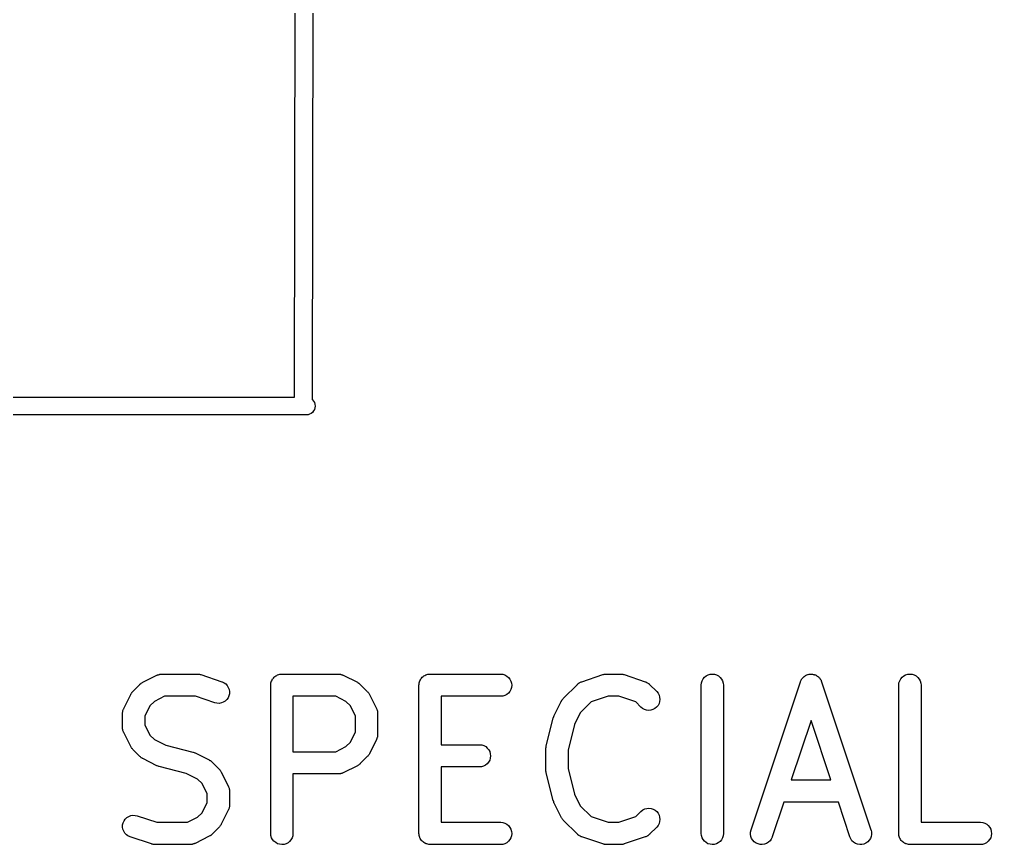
# Model space of a CAD drawing. Extents: x 107.7 to 189.7, y -115.4 to -83.3.
# Drawn here: x 149.11 to 155.67, y -95.94 to -90.37 of the extents above; entities that cross this region are included whole.
import ezdxf

# ---------------------------------------------------------------- set-up
doc = ezdxf.new("R2010")
doc.units = 0
doc.layers.add('BLACK', color=7, linetype='CONTINUOUS')

msp = doc.modelspace()

# ---------------------------------------------------------------- linework, layer by layer
at = {"layer": 'BLACK', "linetype": 'CONTINUOUS'}
for p, q in [((151.095, -85.3608), (151.081, -92.9331)), ((150.961, -92.9178), (150.975, -85.4178)), ((142.711, -92.9178), (150.961, -92.9178)), ((151.081, -92.9331), (151.084, -92.9352)), ((151.084, -92.9352), (151.091, -92.9443)), ((151.091, -92.9443), (151.097, -92.9547)), ((151.097, -92.9547), (151.1, -92.966)), ((151.084, -93.0204), (151.074, -93.0279)), ((151.091, -93.0113), (151.084, -93.0204)), ((151.097, -93.0009), (151.091, -93.0113)), ((151.1, -92.9896), (151.097, -93.0009)), ((151.1, -92.966), (151.101, -92.9778)), ((151.101, -92.9778), (151.1, -92.9896)), ((151.018, -93.0378), (142.656, -93.0378)), ((151.021, -93.0381), (151.018, -93.0378)), ((151.024, -93.0378), (151.021, -93.0381)), ((151.044, -93.0378), (151.024, -93.0378)), ((151.053, -93.0369), (151.044, -93.0378)), ((151.064, -93.0335), (151.053, -93.0369)), ((151.074, -93.0279), (151.064, -93.0335)), ((149.938, -94.8417), (150.033, -94.7941)), ((150.033, -94.7941), (150.034, -94.7936)), ((150.034, -94.7936), (150.036, -94.7929)), ((150.036, -94.7929), (150.038, -94.7918)), ((150.038, -94.7918), (150.043, -94.7904)), ((150.043, -94.7904), (150.048, -94.7886)), ((150.048, -94.7886), (150.05, -94.7882)), ((150.05, -94.7882), (150.052, -94.7876)), ((150.052, -94.7876), (150.057, -94.7871)), ((150.057, -94.7871), (150.063, -94.7863)), ((150.063, -94.7863), (150.065, -94.7864)), ((150.065, -94.7864), (150.067, -94.7862)), ((150.067, -94.7862), (150.305, -94.7862)), ((150.305, -94.7862), (150.306, -94.7862)), ((150.306, -94.7862), (150.31, -94.7867)), ((150.31, -94.7867), (150.314, -94.7868)), ((150.314, -94.7868), (150.318, -94.7875)), ((150.318, -94.7875), (150.321, -94.7878)), ((150.321, -94.7878), (150.325, -94.7891)), ((150.325, -94.7891), (150.329, -94.79)), ((150.329, -94.79), (150.472, -94.8376)), ((150.829, -94.8032), (150.835, -94.7987)), ((150.835, -94.7984), (150.842, -94.7952)), ((150.835, -94.7986), (150.835, -94.7984)), ((150.835, -94.7987), (150.835, -94.7986)), ((150.842, -94.7952), (150.848, -94.7918)), ((150.848, -94.7916), (150.855, -94.7896)), ((150.848, -94.7918), (150.848, -94.7916)), ((150.848, -94.7918), (150.848, -94.7918)), ((150.855, -94.7896), (150.862, -94.7876)), ((150.862, -94.7875), (150.869, -94.7869)), ((150.862, -94.7876), (150.862, -94.7875)), ((150.862, -94.7876), (150.862, -94.7876)), ((150.869, -94.7869), (150.876, -94.7862)), ((150.876, -94.7862), (151.257, -94.7862)), ((151.257, -94.7862), (151.258, -94.7862)), ((151.258, -94.7862), (151.261, -94.7864)), ((151.261, -94.7864), (151.263, -94.7864)), ((151.263, -94.7864), (151.268, -94.7872)), ((151.268, -94.7872), (151.273, -94.7878)), ((151.273, -94.7878), (151.275, -94.7885)), ((151.275, -94.7885), (151.277, -94.7889)), ((151.277, -94.7889), (151.282, -94.7907)), ((151.282, -94.7907), (151.287, -94.7922)), ((151.287, -94.7922), (151.289, -94.7933)), ((151.289, -94.7933), (151.291, -94.7941)), ((151.291, -94.7941), (151.386, -94.8417)), ((151.829, -94.8032), (151.835, -94.7987)), ((151.835, -94.7984), (151.842, -94.7952)), ((151.835, -94.7986), (151.835, -94.7984)), ((151.835, -94.7987), (151.835, -94.7986)), ((151.842, -94.7952), (151.848, -94.7918)), ((151.848, -94.7916), (151.855, -94.7896)), ((151.848, -94.7918), (151.848, -94.7916)), ((151.848, -94.7918), (151.848, -94.7918)), ((151.855, -94.7896), (151.862, -94.7876)), ((151.862, -94.7875), (151.869, -94.7869)), ((151.862, -94.7876), (151.862, -94.7875)), ((151.862, -94.7876), (151.862, -94.7876)), ((151.869, -94.7869), (151.876, -94.7862)), ((151.876, -94.7862), (152.353, -94.7862)), ((152.353, -94.7862), (152.354, -94.7862)), ((152.354, -94.7862), (152.368, -94.7878)), ((152.368, -94.7878), (152.382, -94.7922)), ((152.382, -94.7922), (152.395, -94.7993)), ((152.9, -94.8376), (153.043, -94.79)), ((153.043, -94.79), (153.044, -94.7897)), ((153.044, -94.7897), (153.048, -94.7888)), ((153.048, -94.7888), (153.052, -94.7876)), ((153.052, -94.7876), (153.055, -94.7873)), ((153.055, -94.7873), (153.059, -94.7867)), ((153.059, -94.7867), (153.063, -94.7866)), ((153.063, -94.7866), (153.067, -94.7862)), ((153.067, -94.7862), (153.162, -94.7862)), ((153.162, -94.7862), (153.163, -94.7862)), ((153.163, -94.7862), (153.167, -94.7867)), ((153.167, -94.7867), (153.172, -94.7868)), ((153.172, -94.7868), (153.175, -94.7875)), ((153.175, -94.7875), (153.178, -94.7878)), ((153.178, -94.7878), (153.182, -94.7891)), ((153.182, -94.7891), (153.186, -94.79)), ((153.186, -94.79), (153.329, -94.8376)), ((153.729, -94.8076), (153.74, -94.7984)), ((153.74, -94.7984), (153.753, -94.7916)), ((153.753, -94.7916), (153.767, -94.7875)), ((153.767, -94.7875), (153.782, -94.7862)), ((153.782, -94.7862), (153.796, -94.7877)), ((153.796, -94.7877), (153.81, -94.792)), ((153.81, -94.792), (153.823, -94.799)), ((153.823, -94.799), (153.834, -94.8083)), ((154.403, -94.8014), (154.407, -94.7987)), ((154.407, -94.7987), (154.411, -94.7957)), ((154.411, -94.7957), (154.413, -94.7949)), ((154.413, -94.7949), (154.415, -94.7938)), ((154.415, -94.7938), (154.42, -94.7919)), ((154.42, -94.7919), (154.425, -94.7899)), ((154.425, -94.7899), (154.427, -94.7894)), ((154.427, -94.7894), (154.429, -94.7887)), ((154.429, -94.7887), (154.434, -94.7878)), ((154.434, -94.7878), (154.439, -94.7867)), ((154.439, -94.7867), (154.441, -94.7867)), ((154.441, -94.7867), (154.443, -94.7863)), ((154.443, -94.7863), (154.448, -94.7865)), ((154.448, -94.7865), (154.454, -94.7864)), ((154.454, -94.7864), (154.456, -94.7868)), ((154.456, -94.7868), (154.458, -94.7868)), ((154.458, -94.7868), (154.463, -94.788)), ((154.463, -94.788), (154.468, -94.7889)), ((154.468, -94.7889), (154.47, -94.7897)), ((154.47, -94.7897), (154.472, -94.7902)), ((154.472, -94.7902), (154.477, -94.7923)), ((154.477, -94.7923), (154.482, -94.7942)), ((154.482, -94.7942), (154.483, -94.7954)), ((154.483, -94.7954), (154.485, -94.7963)), ((154.485, -94.7963), (154.49, -94.7993)), ((155.062, -94.8076), (155.074, -94.7984)), ((155.074, -94.7984), (155.086, -94.7916)), ((155.086, -94.7916), (155.101, -94.7875)), ((155.101, -94.7875), (155.115, -94.7862)), ((155.115, -94.7862), (155.13, -94.7877)), ((155.13, -94.7877), (155.144, -94.792)), ((155.144, -94.792), (155.157, -94.799)), ((155.157, -94.799), (155.168, -94.8083)), ((149.871, -94.9034), (149.919, -94.8558)), ((149.919, -94.855), (149.923, -94.8524)), ((149.919, -94.8558), (149.919, -94.855)), ((149.923, -94.8524), (149.926, -94.8495)), ((149.926, -94.8495), (149.928, -94.8478)), ((149.928, -94.8478), (149.931, -94.8459)), ((149.931, -94.8459), (149.935, -94.844)), ((149.935, -94.844), (149.938, -94.8417)), ((150.472, -94.8376), (150.473, -94.838)), ((150.473, -94.838), (150.486, -94.8441)), ((150.486, -94.8441), (150.498, -94.8527)), ((150.498, -94.8527), (150.508, -94.8635)), ((150.508, -94.8635), (150.515, -94.876)), ((150.801, -94.8601), (150.802, -94.8531)), ((150.801, -94.8606), (150.801, -94.8601)), ((150.801, -94.8607), (150.801, -94.8606)), ((150.801, -94.8612), (150.801, -94.8607)), ((150.801, -94.8607), (150.801, -94.8607)), ((150.801, -95.8612), (150.801, -94.8612)), ((150.802, -94.8531), (150.803, -94.8461)), ((150.803, -94.8456), (150.805, -94.8389)), ((150.803, -94.8458), (150.803, -94.8456)), ((150.803, -94.8461), (150.803, -94.8458)), ((150.805, -94.8389), (150.807, -94.8321)), ((150.807, -94.8319), (150.808, -94.8316)), ((150.807, -94.8321), (150.807, -94.8319)), ((150.808, -94.8316), (150.811, -94.8254)), ((150.811, -94.8254), (150.814, -94.8192)), ((150.814, -94.819), (150.815, -94.8188)), ((150.814, -94.8192), (150.814, -94.819)), ((150.815, -94.8188), (150.819, -94.8134)), ((150.819, -94.8134), (150.824, -94.808)), ((150.824, -94.8076), (150.829, -94.8032)), ((150.824, -94.8078), (150.824, -94.8076)), ((150.824, -94.808), (150.824, -94.8078)), ((151.386, -94.8417), (151.387, -94.8422)), ((151.387, -94.8422), (151.391, -94.8445)), ((151.391, -94.8445), (151.394, -94.8465)), ((151.394, -94.8465), (151.397, -94.8485)), ((151.397, -94.8485), (151.399, -94.8502)), ((151.399, -94.8502), (151.402, -94.8531)), ((151.402, -94.8531), (151.406, -94.8558)), ((151.406, -94.8558), (151.453, -94.9034)), ((151.801, -94.8601), (151.802, -94.8531)), ((151.801, -94.8606), (151.801, -94.8601)), ((151.801, -94.8607), (151.801, -94.8606)), ((151.801, -94.8612), (151.801, -94.8607)), ((151.801, -94.8607), (151.801, -94.8607)), ((151.801, -95.8612), (151.801, -94.8612)), ((151.802, -94.8531), (151.803, -94.8461)), ((151.803, -94.8456), (151.805, -94.8389)), ((151.803, -94.8458), (151.803, -94.8456)), ((151.803, -94.8461), (151.803, -94.8458)), ((151.805, -94.8389), (151.807, -94.8321)), ((151.807, -94.8319), (151.808, -94.8316)), ((151.807, -94.8321), (151.807, -94.8319)), ((151.808, -94.8316), (151.811, -94.8254)), ((151.811, -94.8254), (151.814, -94.8192)), ((151.814, -94.819), (151.815, -94.8188)), ((151.814, -94.8192), (151.814, -94.819)), ((151.815, -94.8188), (151.819, -94.8134)), ((151.819, -94.8134), (151.824, -94.808)), ((151.824, -94.8076), (151.829, -94.8032)), ((151.824, -94.8078), (151.824, -94.8076)), ((151.824, -94.808), (151.824, -94.8078)), ((152.395, -94.7993), (152.406, -94.8087)), ((152.406, -94.8087), (152.415, -94.8201)), ((152.415, -94.8201), (152.422, -94.8331)), ((152.422, -94.8331), (152.426, -94.8471)), ((152.426, -94.8471), (152.428, -94.8617)), ((152.428, -94.8617), (152.426, -94.8763)), ((152.776, -94.951), (152.871, -94.8558)), ((152.871, -94.8558), (152.872, -94.855)), ((152.872, -94.855), (152.874, -94.8537)), ((152.874, -94.8537), (152.875, -94.8521)), ((152.875, -94.8521), (152.879, -94.8491)), ((152.879, -94.8491), (152.883, -94.8459)), ((152.883, -94.8459), (152.885, -94.8449)), ((152.885, -94.8449), (152.887, -94.8436)), ((152.887, -94.8436), (152.892, -94.8415)), ((152.892, -94.8415), (152.896, -94.8392)), ((152.896, -94.8392), (152.898, -94.8385)), ((152.898, -94.8385), (152.9, -94.8376)), ((153.329, -94.8376), (153.33, -94.838)), ((153.33, -94.838), (153.332, -94.8389)), ((153.332, -94.8389), (153.334, -94.8396)), ((153.334, -94.8396), (153.338, -94.842)), ((153.338, -94.842), (153.343, -94.8441)), ((153.343, -94.8441), (153.345, -94.8454)), ((153.345, -94.8454), (153.347, -94.8465)), ((153.347, -94.8465), (153.351, -94.8497)), ((153.351, -94.8497), (153.355, -94.8527)), ((153.355, -94.8527), (153.356, -94.8544)), ((153.356, -94.8544), (153.358, -94.8558)), ((153.358, -94.8558), (153.406, -94.9034)), ((153.706, -94.8601), (153.708, -94.8456)), ((153.706, -94.8612), (153.706, -94.8601)), ((153.706, -95.8612), (153.706, -94.8612)), ((153.708, -94.8456), (153.712, -94.8316)), ((153.712, -94.8316), (153.719, -94.8188)), ((153.719, -94.8188), (153.729, -94.8076)), ((153.834, -94.8083), (153.844, -94.8197)), ((153.844, -94.8197), (153.851, -94.8326)), ((153.851, -94.8326), (153.855, -94.8466)), ((153.855, -94.8466), (153.856, -94.8612)), ((153.856, -94.8612), (153.856, -95.8612)), ((154.043, -95.8375), (154.377, -94.8375)), ((154.377, -94.8365), (154.379, -94.8318)), ((154.377, -94.8375), (154.377, -94.8365)), ((154.379, -94.8318), (154.381, -94.8269)), ((154.381, -94.8269), (154.382, -94.8251)), ((154.382, -94.8251), (154.383, -94.8232)), ((154.383, -94.8232), (154.386, -94.819)), ((154.386, -94.819), (154.389, -94.8146)), ((154.389, -94.8146), (154.391, -94.8131)), ((154.391, -94.8131), (154.392, -94.8114)), ((154.392, -94.8114), (154.396, -94.8078)), ((154.396, -94.8078), (154.399, -94.8041)), ((154.399, -94.8041), (154.401, -94.8029)), ((154.401, -94.8029), (154.403, -94.8014)), ((154.49, -94.7993), (154.494, -94.8021)), ((154.494, -94.8021), (154.496, -94.8035)), ((154.496, -94.8035), (154.497, -94.8048)), ((154.497, -94.8048), (154.501, -94.8086)), ((154.501, -94.8086), (154.505, -94.8121)), ((154.505, -94.8121), (154.506, -94.8139)), ((154.506, -94.8139), (154.507, -94.8155)), ((154.507, -94.8155), (154.51, -94.8198)), ((154.51, -94.8198), (154.513, -94.8241)), ((154.513, -94.8241), (154.514, -94.8261)), ((154.514, -94.8261), (154.515, -94.8279)), ((154.515, -94.8279), (154.517, -94.8327)), ((154.517, -94.8327), (154.519, -94.8375)), ((154.519, -94.8375), (154.852, -95.8375)), ((155.04, -94.8601), (155.041, -94.8456)), ((155.04, -94.8612), (155.04, -94.8601)), ((155.04, -95.8612), (155.04, -94.8612)), ((155.041, -94.8456), (155.046, -94.8316)), ((155.046, -94.8316), (155.053, -94.8188)), ((155.053, -94.8188), (155.062, -94.8076)), ((155.168, -94.8083), (155.177, -94.8197)), ((155.177, -94.8197), (155.184, -94.8326)), ((155.184, -94.8326), (155.188, -94.8466)), ((155.188, -94.8466), (155.19, -94.8612)), ((155.19, -94.8612), (155.19, -95.7862)), ((149.809, -95.0181), (149.857, -94.9229)), ((149.857, -94.9219), (149.86, -94.9184)), ((149.857, -94.9229), (149.857, -94.9219)), ((149.86, -94.9184), (149.862, -94.9147)), ((149.862, -94.9147), (149.864, -94.9123)), ((149.864, -94.9123), (149.865, -94.9097)), ((149.865, -94.9097), (149.868, -94.9066)), ((149.868, -94.9066), (149.871, -94.9034)), ((150.515, -94.876), (150.52, -94.8897)), ((150.522, -94.9188), (150.519, -94.933)), ((150.52, -94.8897), (150.523, -94.9041)), ((150.523, -94.9041), (150.522, -94.9188)), ((151.453, -94.9034), (151.454, -94.9041)), ((151.454, -94.9041), (151.457, -94.9074)), ((151.457, -94.9074), (151.46, -94.9105)), ((151.46, -94.9105), (151.461, -94.9131)), ((151.461, -94.9131), (151.463, -94.9156)), ((151.463, -94.9156), (151.465, -94.9193)), ((151.465, -94.9193), (151.467, -94.9229)), ((151.467, -94.9229), (151.515, -95.0181)), ((152.394, -94.9236), (152.381, -94.9305)), ((152.406, -94.9144), (152.394, -94.9236)), ((152.415, -94.9031), (152.406, -94.9144)), ((152.422, -94.8902), (152.415, -94.9031)), ((152.426, -94.8763), (152.422, -94.8902)), ((153.406, -94.9034), (153.406, -94.9041)), ((153.406, -94.9041), (153.416, -94.9156)), ((153.416, -94.9156), (153.422, -94.9286)), ((153.422, -94.9286), (153.426, -94.9426)), ((150.016, -94.9704), (149.986, -95.0008)), ((150.085, -94.9362), (150.016, -94.9704)), ((150.293, -94.9362), (150.085, -94.9362)), ((150.424, -94.98), (150.293, -94.9362)), ((150.438, -94.9832), (150.424, -94.98)), ((150.453, -94.9836), (150.438, -94.9832)), ((150.468, -94.9812), (150.453, -94.9836)), ((150.481, -94.976), (150.468, -94.9812)), ((150.494, -94.9682), (150.481, -94.976)), ((150.504, -94.9582), (150.494, -94.9682)), ((150.513, -94.9463), (150.504, -94.9582)), ((150.519, -94.933), (150.513, -94.9463)), ((150.951, -94.9362), (150.951, -95.31)), ((151.24, -94.9362), (150.951, -94.9362)), ((151.308, -94.9704), (151.24, -94.9362)), ((151.339, -95.0008), (151.308, -94.9704)), ((152.353, -94.9362), (151.951, -94.9362)), ((151.951, -94.9362), (151.951, -95.2624)), ((152.367, -94.9348), (152.353, -94.9362)), ((152.381, -94.9305), (152.367, -94.9348)), ((152.714, -95.0657), (152.762, -94.9705)), ((152.762, -94.9696), (152.765, -94.966)), ((152.762, -94.9705), (152.762, -94.9696)), ((152.765, -94.966), (152.767, -94.9623)), ((152.767, -94.9623), (152.769, -94.9599)), ((152.769, -94.9599), (152.77, -94.9573)), ((152.77, -94.9573), (152.773, -94.9543)), ((152.773, -94.9543), (152.776, -94.951)), ((152.965, -94.9744), (152.89, -95.0485)), ((153.079, -94.9362), (152.965, -94.9744)), ((153.15, -94.9362), (153.079, -94.9362)), ((153.265, -94.9744), (153.15, -94.9362)), ((153.3, -95.0095), (153.265, -94.9744)), ((153.422, -94.9857), (153.415, -94.9986)), ((153.426, -94.9718), (153.422, -94.9857)), ((153.426, -94.9426), (153.428, -94.9572)), ((153.428, -94.9572), (153.426, -94.9718)), ((149.801, -95.0506), (149.802, -95.0484)), ((149.801, -95.0517), (149.801, -95.0506)), ((149.801, -95.1469), (149.801, -95.0517)), ((149.802, -95.0462), (149.803, -95.0412)), ((149.802, -95.0484), (149.802, -95.0462)), ((149.803, -95.0361), (149.804, -95.034)), ((149.803, -95.0412), (149.803, -95.0361)), ((149.804, -95.0318), (149.806, -95.027)), ((149.804, -95.034), (149.804, -95.0318)), ((149.806, -95.027), (149.808, -95.0221)), ((149.808, -95.0221), (149.809, -95.0202)), ((149.809, -95.0202), (149.809, -95.0181)), ((149.986, -95.0008), (149.951, -95.0694)), ((151.373, -95.0694), (151.339, -95.0008)), ((151.515, -95.0181), (151.515, -95.0191)), ((151.515, -95.0191), (151.516, -95.0211)), ((151.516, -95.0211), (151.517, -95.0231)), ((151.517, -95.0231), (151.519, -95.028)), ((151.519, -95.028), (151.52, -95.0328)), ((151.52, -95.0328), (151.521, -95.035)), ((151.521, -95.035), (151.521, -95.0371)), ((151.521, -95.0371), (151.522, -95.0422)), ((151.522, -95.0422), (151.523, -95.0473)), ((151.523, -95.0473), (151.523, -95.0495)), ((151.523, -95.0495), (151.523, -95.0517)), ((151.523, -95.0517), (151.523, -95.1945)), ((152.89, -95.0485), (152.852, -95.1255)), ((153.311, -95.0187), (153.3, -95.0095)), ((153.324, -95.0257), (153.311, -95.0187)), ((153.338, -95.0299), (153.324, -95.0257)), ((153.352, -95.0314), (153.338, -95.0299)), ((153.367, -95.03), (153.352, -95.0314)), ((153.381, -95.0259), (153.367, -95.03)), ((153.394, -95.019), (153.381, -95.0259)), ((153.405, -95.0098), (153.394, -95.019)), ((153.415, -94.9986), (153.405, -95.0098)), ((149.951, -95.0694), (149.951, -95.1292)), ((151.373, -95.1768), (151.373, -95.0694)), ((152.661, -95.2716), (152.708, -95.0811)), ((152.708, -95.0811), (152.709, -95.0801)), ((152.709, -95.0794), (152.711, -95.0729)), ((152.709, -95.0797), (152.709, -95.0794)), ((152.709, -95.0801), (152.709, -95.0797)), ((152.711, -95.0729), (152.714, -95.0664)), ((152.714, -95.0661), (152.714, -95.0657)), ((152.714, -95.0664), (152.714, -95.0661)), ((152.852, -95.1255), (152.809, -95.299)), ((154.448, -95.0983), (154.314, -95.5005)), ((154.582, -95.5005), (154.448, -95.0983)), ((149.802, -95.1491), (149.801, -95.1469)), ((149.802, -95.1513), (149.802, -95.1491)), ((149.802, -95.1564), (149.802, -95.1513)), ((149.803, -95.1615), (149.802, -95.1564)), ((149.804, -95.1636), (149.803, -95.1615)), ((149.804, -95.1658), (149.804, -95.1636)), ((149.806, -95.1706), (149.804, -95.1658)), ((149.807, -95.1755), (149.806, -95.1706)), ((149.808, -95.1774), (149.807, -95.1755)), ((149.809, -95.1795), (149.808, -95.1774)), ((149.809, -95.1804), (149.809, -95.1795)), ((149.857, -95.2757), (149.809, -95.1804)), ((149.951, -95.1292), (149.986, -95.1977)), ((151.339, -95.2453), (151.373, -95.1768)), ((149.986, -95.1977), (150.016, -95.2281)), ((150.016, -95.2281), (150.093, -95.2666)), ((151.308, -95.2757), (151.339, -95.2453)), ((151.515, -95.2281), (151.467, -95.3233)), ((151.516, -95.226), (151.515, -95.2281)), ((151.517, -95.2241), (151.516, -95.226)), ((151.518, -95.2192), (151.517, -95.2241)), ((151.52, -95.2144), (151.518, -95.2192)), ((151.521, -95.2122), (151.52, -95.2144)), ((151.522, -95.205), (151.521, -95.2101)), ((151.521, -95.2101), (151.521, -95.2122)), ((151.523, -95.2), (151.522, -95.205)), ((151.523, -95.1945), (151.523, -95.1956)), ((151.523, -95.1956), (151.523, -95.1978)), ((151.523, -95.1978), (151.523, -95.2)), ((149.859, -95.2792), (149.857, -95.2757)), ((149.861, -95.283), (149.859, -95.2792)), ((149.863, -95.2854), (149.861, -95.283)), ((149.865, -95.2881), (149.863, -95.2854)), ((149.868, -95.2911), (149.865, -95.2881)), ((149.87, -95.2944), (149.868, -95.2911)), ((149.871, -95.2952), (149.87, -95.2944)), ((149.919, -95.3428), (149.871, -95.2952)), ((150.093, -95.2666), (150.276, -95.3122)), ((150.276, -95.3122), (150.277, -95.3125)), ((150.277, -95.3125), (150.277, -95.3126)), ((150.277, -95.3126), (150.277, -95.3127)), ((150.277, -95.3127), (150.284, -95.3152)), ((150.284, -95.3152), (150.29, -95.3176)), ((150.29, -95.3176), (150.291, -95.3178)), ((150.291, -95.3178), (150.291, -95.3179)), ((150.291, -95.3179), (150.386, -95.3655)), ((150.951, -95.31), (151.24, -95.31)), ((151.24, -95.31), (151.308, -95.2757)), ((151.467, -95.3233), (151.467, -95.3242)), ((151.951, -95.2624), (152.21, -95.2624)), ((152.21, -95.2624), (152.211, -95.2624)), ((152.211, -95.2624), (152.225, -95.264)), ((152.225, -95.264), (152.239, -95.2684)), ((152.239, -95.2684), (152.252, -95.2755)), ((152.252, -95.2755), (152.263, -95.2849)), ((152.263, -95.2849), (152.273, -95.2963)), ((152.273, -95.2963), (152.279, -95.3093)), ((152.279, -95.3093), (152.283, -95.3233)), ((152.283, -95.3233), (152.285, -95.3379)), ((152.659, -95.286), (152.66, -95.2801)), ((152.659, -95.2874), (152.659, -95.286)), ((152.659, -95.2887), (152.659, -95.2874)), ((152.659, -95.2898), (152.659, -95.2887)), ((152.659, -95.4326), (152.659, -95.2898)), ((152.66, -95.2742), (152.661, -95.2729)), ((152.66, -95.2801), (152.66, -95.2742)), ((152.661, -95.2729), (152.661, -95.2716)), ((152.809, -95.299), (152.809, -95.4234)), ((149.922, -95.3455), (149.919, -95.3428)), ((149.925, -95.3484), (149.922, -95.3455)), ((149.928, -95.3501), (149.925, -95.3484)), ((149.93, -95.3521), (149.928, -95.3501)), ((149.934, -95.3541), (149.93, -95.3521)), ((149.937, -95.3564), (149.934, -95.3541)), ((149.938, -95.3568), (149.937, -95.3564)), ((150.033, -95.4045), (149.938, -95.3568)), ((150.386, -95.3655), (150.387, -95.366)), ((150.387, -95.366), (150.391, -95.3683)), ((150.391, -95.3683), (150.394, -95.3703)), ((150.394, -95.3703), (150.397, -95.3723)), ((150.397, -95.3723), (150.399, -95.374)), ((150.399, -95.374), (150.402, -95.3769)), ((150.402, -95.3769), (150.406, -95.3796)), ((150.406, -95.3796), (150.453, -95.4272)), ((151.453, -95.3428), (151.406, -95.3904)), ((151.456, -95.3395), (151.453, -95.3428)), ((151.459, -95.3365), (151.456, -95.3395)), ((151.461, -95.3339), (151.459, -95.3365)), ((151.463, -95.3315), (151.461, -95.3339)), ((151.465, -95.3278), (151.463, -95.3315)), ((151.467, -95.3242), (151.465, -95.3278)), ((152.272, -95.3793), (152.263, -95.3906)), ((152.279, -95.3664), (152.272, -95.3793)), ((152.283, -95.3525), (152.279, -95.3664)), ((152.285, -95.3379), (152.283, -95.3525)), ((150.034, -95.4046), (150.033, -95.4045)), ((150.034, -95.4048), (150.034, -95.4046)), ((150.041, -95.4072), (150.034, -95.4048)), ((150.047, -95.4097), (150.041, -95.4072)), ((150.047, -95.4098), (150.047, -95.4097)), ((150.048, -95.4099), (150.047, -95.4098)), ((150.049, -95.4101), (150.048, -95.4099)), ((150.231, -95.4558), (150.049, -95.4101)), ((150.453, -95.4272), (150.454, -95.4279)), ((150.454, -95.4279), (150.457, -95.4312)), ((150.457, -95.4312), (150.46, -95.4343)), ((150.46, -95.4343), (150.461, -95.4369)), ((150.461, -95.4369), (150.463, -95.4394)), ((150.463, -95.4394), (150.465, -95.4431)), ((150.465, -95.4431), (150.467, -95.4467)), ((150.467, -95.4467), (150.515, -95.5419)), ((151.286, -95.4543), (151.281, -95.4558)), ((151.288, -95.4533), (151.286, -95.4543)), ((151.29, -95.4525), (151.288, -95.4533)), ((151.291, -95.4521), (151.29, -95.4525)), ((151.386, -95.4045), (151.291, -95.4521)), ((151.39, -95.4022), (151.386, -95.4045)), ((151.394, -95.4003), (151.39, -95.4022)), ((151.396, -95.3983), (151.394, -95.4003)), ((151.399, -95.3967), (151.396, -95.3983)), ((151.402, -95.3938), (151.399, -95.3967)), ((151.405, -95.3911), (151.402, -95.3938)), ((151.406, -95.3904), (151.405, -95.3911)), ((152.21, -95.4124), (151.951, -95.4124)), ((151.951, -95.4124), (151.951, -95.7862)), ((152.224, -95.4109), (152.21, -95.4124)), ((152.238, -95.4067), (152.224, -95.4109)), ((152.251, -95.3998), (152.238, -95.4067)), ((152.263, -95.3906), (152.251, -95.3998)), ((152.659, -95.4339), (152.659, -95.4326)), ((152.659, -95.4353), (152.659, -95.4339)), ((152.659, -95.4412), (152.659, -95.4353)), ((152.66, -95.4472), (152.659, -95.4412)), ((152.66, -95.4485), (152.66, -95.4472)), ((152.661, -95.4498), (152.66, -95.4485)), ((152.661, -95.4508), (152.661, -95.4498)), ((152.708, -95.6413), (152.661, -95.4508)), ((152.809, -95.4234), (152.852, -95.5969)), ((150.308, -95.4942), (150.231, -95.4558)), ((150.339, -95.5247), (150.308, -95.4942)), ((151.257, -95.46), (150.951, -95.46)), ((150.951, -95.46), (150.951, -95.8612)), ((151.26, -95.4598), (151.257, -95.46)), ((151.262, -95.4599), (151.26, -95.4598)), ((151.267, -95.4591), (151.262, -95.4599)), ((151.272, -95.4586), (151.267, -95.4591)), ((151.274, -95.4579), (151.272, -95.4586)), ((151.276, -95.4576), (151.274, -95.4579)), ((151.281, -95.4558), (151.276, -95.4576)), ((154.314, -95.5005), (154.582, -95.5005)), ((150.373, -95.5932), (150.339, -95.5247)), ((150.515, -95.5419), (150.515, -95.5429)), ((150.515, -95.5429), (150.516, -95.5449)), ((150.516, -95.5449), (150.517, -95.5469)), ((150.517, -95.5469), (150.519, -95.5518)), ((150.519, -95.5518), (150.52, -95.5566)), ((150.52, -95.5566), (150.521, -95.5588)), ((150.521, -95.5588), (150.521, -95.5609)), ((150.521, -95.5609), (150.522, -95.566)), ((150.522, -95.566), (150.523, -95.5711)), ((150.523, -95.5711), (150.523, -95.5733)), ((150.523, -95.5733), (150.523, -95.5755)), ((150.523, -95.5755), (150.523, -95.6707)), ((150.373, -95.653), (150.373, -95.5932)), ((152.709, -95.6416), (152.708, -95.6413)), ((152.709, -95.6419), (152.709, -95.6416)), ((152.711, -95.6484), (152.709, -95.6419)), ((152.713, -95.6551), (152.711, -95.6484)), ((152.852, -95.5969), (152.89, -95.6739)), ((154.264, -95.6505), (154.186, -95.8849)), ((154.632, -95.6505), (154.264, -95.6505)), ((154.71, -95.8849), (154.632, -95.6505)), ((150.339, -95.7215), (150.373, -95.653)), ((150.515, -95.7042), (150.467, -95.7995)), ((150.516, -95.7022), (150.515, -95.7042)), ((150.517, -95.7002), (150.516, -95.7022)), ((150.518, -95.6954), (150.517, -95.7002)), ((150.52, -95.6906), (150.518, -95.6954)), ((150.521, -95.6884), (150.52, -95.6906)), ((150.522, -95.6812), (150.521, -95.6863)), ((150.521, -95.6863), (150.521, -95.6884)), ((150.523, -95.6762), (150.522, -95.6812)), ((150.523, -95.6707), (150.523, -95.6718)), ((150.523, -95.6718), (150.523, -95.6739)), ((150.523, -95.6739), (150.523, -95.6762)), ((152.714, -95.6554), (152.713, -95.6551)), ((152.714, -95.6557), (152.714, -95.6554)), ((152.714, -95.6566), (152.714, -95.6557)), ((152.762, -95.7519), (152.714, -95.6566)), ((152.89, -95.6739), (152.965, -95.748)), ((153.265, -95.748), (153.3, -95.7129)), ((153.3, -95.7122), (153.312, -95.703)), ((153.3, -95.7129), (153.3, -95.7122)), ((153.312, -95.703), (153.325, -95.6963)), ((153.325, -95.6963), (153.339, -95.6922)), ((153.339, -95.6922), (153.353, -95.6909)), ((153.353, -95.6909), (153.368, -95.6925)), ((153.368, -95.6925), (153.382, -95.6969)), ((153.382, -95.6969), (153.395, -95.7039)), ((153.395, -95.7039), (153.406, -95.7133)), ((153.406, -95.7133), (153.415, -95.7247)), ((149.805, -95.7893), (149.812, -95.776)), ((149.812, -95.776), (149.82, -95.7641)), ((149.82, -95.7641), (149.831, -95.7541)), ((149.831, -95.7541), (149.843, -95.7464)), ((149.843, -95.7464), (149.857, -95.7412)), ((149.857, -95.7412), (149.871, -95.7387)), ((149.871, -95.7387), (149.886, -95.7392)), ((149.886, -95.7392), (149.9, -95.7424)), ((149.9, -95.7424), (150.032, -95.7862)), ((150.24, -95.7862), (150.308, -95.7519)), ((150.308, -95.7519), (150.339, -95.7215)), ((152.764, -95.7554), (152.762, -95.7519)), ((152.766, -95.7592), (152.764, -95.7554)), ((152.768, -95.7616), (152.766, -95.7592)), ((152.77, -95.7643), (152.768, -95.7616)), ((152.772, -95.7673), (152.77, -95.7643)), ((152.775, -95.7706), (152.772, -95.7673)), ((152.776, -95.7714), (152.775, -95.7706)), ((152.871, -95.8666), (152.776, -95.7714)), ((152.965, -95.748), (153.079, -95.7862)), ((153.15, -95.7862), (153.265, -95.748)), ((153.415, -95.7247), (153.422, -95.7376)), ((153.422, -95.7376), (153.426, -95.7516)), ((153.426, -95.7808), (153.422, -95.7948)), ((153.426, -95.7516), (153.428, -95.7662)), ((153.428, -95.7662), (153.426, -95.7808)), ((149.802, -95.8036), (149.805, -95.7893)), ((149.802, -95.8182), (149.802, -95.8036)), ((149.804, -95.8327), (149.802, -95.8182)), ((149.809, -95.8464), (149.804, -95.8327)), ((149.817, -95.8589), (149.809, -95.8464)), ((150.032, -95.7862), (150.24, -95.7862)), ((150.453, -95.819), (150.406, -95.8666)), ((150.456, -95.8157), (150.453, -95.819)), ((150.459, -95.8127), (150.456, -95.8157)), ((150.461, -95.8101), (150.459, -95.8127)), ((150.463, -95.8077), (150.461, -95.8101)), ((150.465, -95.804), (150.463, -95.8077)), ((150.467, -95.8004), (150.465, -95.804)), ((150.467, -95.7995), (150.467, -95.8004)), ((151.951, -95.7862), (152.353, -95.7862)), ((152.353, -95.7862), (152.354, -95.7862)), ((152.354, -95.7862), (152.368, -95.7878)), ((152.368, -95.7878), (152.382, -95.7922)), ((152.382, -95.7922), (152.395, -95.7993)), ((152.395, -95.7993), (152.406, -95.8087)), ((152.406, -95.8087), (152.415, -95.8201)), ((152.415, -95.8201), (152.422, -95.8331)), ((152.422, -95.8331), (152.426, -95.8471)), ((152.426, -95.8471), (152.428, -95.8617)), ((153.079, -95.7862), (153.15, -95.7862)), ((153.406, -95.819), (153.358, -95.8666)), ((153.415, -95.8077), (153.406, -95.819)), ((153.422, -95.7948), (153.415, -95.8077)), ((154.04, -95.8517), (154.043, -95.8375)), ((154.852, -95.8375), (154.853, -95.8385)), ((154.853, -95.8385), (154.856, -95.8528)), ((155.19, -95.7862), (155.591, -95.7862)), ((155.591, -95.7862), (155.592, -95.7862)), ((155.592, -95.7862), (155.606, -95.7878)), ((155.606, -95.7878), (155.62, -95.7922)), ((155.62, -95.7922), (155.633, -95.7993)), ((155.633, -95.7993), (155.644, -95.8087)), ((155.644, -95.8087), (155.654, -95.8201)), ((155.654, -95.8201), (155.66, -95.8331)), ((155.66, -95.8331), (155.664, -95.8471)), ((155.664, -95.8471), (155.666, -95.8617)), ((149.827, -95.8696), (149.817, -95.8589)), ((149.838, -95.8782), (149.827, -95.8696)), ((149.852, -95.8844), (149.838, -95.8782)), ((149.853, -95.8847), (149.852, -95.8844)), ((149.996, -95.9323), (149.853, -95.8847)), ((150.386, -95.8806), (150.291, -95.9283)), ((150.39, -95.8784), (150.386, -95.8806)), ((150.394, -95.8765), (150.39, -95.8784)), ((150.396, -95.8745), (150.394, -95.8765)), ((150.399, -95.8729), (150.396, -95.8745)), ((150.402, -95.87), (150.399, -95.8729)), ((150.405, -95.8673), (150.402, -95.87)), ((150.406, -95.8666), (150.405, -95.8673)), ((150.803, -95.8757), (150.801, -95.8612)), ((150.807, -95.8898), (150.803, -95.8757)), ((150.814, -95.9027), (150.807, -95.8898)), ((150.823, -95.914), (150.814, -95.9027)), ((150.835, -95.9234), (150.823, -95.914)), ((150.938, -95.9036), (150.929, -95.9148)), ((150.945, -95.8907), (150.938, -95.9036)), ((150.95, -95.8768), (150.945, -95.8907)), ((150.951, -95.8622), (150.95, -95.8768)), ((150.951, -95.8612), (150.951, -95.8622)), ((151.802, -95.8682), (151.801, -95.8612)), ((151.803, -95.8752), (151.802, -95.8682)), ((151.803, -95.8755), (151.803, -95.8752)), ((151.803, -95.8757), (151.803, -95.8755)), ((151.805, -95.8825), (151.803, -95.8757)), ((151.807, -95.8893), (151.805, -95.8825)), ((151.807, -95.8895), (151.807, -95.8893)), ((151.807, -95.8898), (151.807, -95.8895)), ((151.81, -95.896), (151.807, -95.8898)), ((151.814, -95.9022), (151.81, -95.896)), ((151.814, -95.9025), (151.814, -95.9022)), ((151.814, -95.9027), (151.814, -95.9025)), ((151.818, -95.9082), (151.814, -95.9027)), ((151.823, -95.9137), (151.818, -95.9082)), ((151.823, -95.9138), (151.823, -95.9137)), ((151.823, -95.914), (151.823, -95.9138)), ((151.829, -95.9185), (151.823, -95.914)), ((152.406, -95.9144), (152.394, -95.9236)), ((152.415, -95.9031), (152.406, -95.9144)), ((152.422, -95.8902), (152.415, -95.9031)), ((152.426, -95.8763), (152.422, -95.8902)), ((152.428, -95.8617), (152.426, -95.8763)), ((152.873, -95.868), (152.871, -95.8666)), ((152.874, -95.8696), (152.873, -95.868)), ((152.878, -95.8726), (152.874, -95.8696)), ((152.882, -95.8759), (152.878, -95.8726)), ((152.884, -95.8769), (152.882, -95.8759)), ((152.886, -95.8782), (152.884, -95.8769)), ((152.891, -95.8804), (152.886, -95.8782)), ((152.895, -95.8828), (152.891, -95.8804)), ((152.897, -95.8834), (152.895, -95.8828)), ((152.899, -95.8844), (152.897, -95.8834)), ((152.9, -95.8847), (152.899, -95.8844)), ((153.043, -95.9323), (152.9, -95.8847)), ((153.329, -95.8847), (153.186, -95.9323)), ((153.331, -95.8838), (153.329, -95.8847)), ((153.333, -95.8832), (153.331, -95.8838)), ((153.337, -95.8808), (153.333, -95.8832)), ((153.342, -95.8788), (153.337, -95.8808)), ((153.344, -95.8775), (153.342, -95.8788)), ((153.346, -95.8765), (153.344, -95.8775)), ((153.35, -95.8733), (153.346, -95.8765)), ((153.354, -95.8703), (153.35, -95.8733)), ((153.356, -95.8687), (153.354, -95.8703)), ((153.357, -95.8673), (153.356, -95.8687)), ((153.358, -95.8666), (153.357, -95.8673)), ((153.708, -95.8757), (153.706, -95.8612)), ((153.712, -95.8898), (153.708, -95.8757)), ((153.719, -95.9027), (153.712, -95.8898)), ((153.728, -95.914), (153.719, -95.9027)), ((153.739, -95.9234), (153.728, -95.914)), ((153.843, -95.9036), (153.834, -95.9148)), ((153.85, -95.8907), (153.843, -95.9036)), ((153.855, -95.8768), (153.85, -95.8907)), ((153.856, -95.8622), (153.855, -95.8768)), ((153.856, -95.8612), (153.856, -95.8622)), ((154.04, -95.8664), (154.04, -95.8517)), ((154.042, -95.8808), (154.04, -95.8664)), ((154.047, -95.8945), (154.042, -95.8808)), ((154.055, -95.9069), (154.047, -95.8945)), ((154.065, -95.9176), (154.055, -95.9069)), ((154.171, -95.911), (154.16, -95.9209)), ((154.179, -95.8992), (154.171, -95.911)), ((154.185, -95.8859), (154.179, -95.8992)), ((154.186, -95.8849), (154.185, -95.8859)), ((154.716, -95.8983), (154.71, -95.8849)), ((154.724, -95.9102), (154.716, -95.8983)), ((154.735, -95.9203), (154.724, -95.9102)), ((154.84, -95.9077), (154.83, -95.9183)), ((154.848, -95.8954), (154.84, -95.9077)), ((154.853, -95.8818), (154.848, -95.8954)), ((154.856, -95.8674), (154.853, -95.8818)), ((154.856, -95.8528), (154.856, -95.8674)), ((155.04, -95.8682), (155.04, -95.8612)), ((155.041, -95.8752), (155.04, -95.8682)), ((155.041, -95.8755), (155.041, -95.8752)), ((155.041, -95.8757), (155.041, -95.8755)), ((155.043, -95.8825), (155.041, -95.8757)), ((155.045, -95.8893), (155.043, -95.8825)), ((155.045, -95.8895), (155.045, -95.8893)), ((155.045, -95.8898), (155.045, -95.8895)), ((155.049, -95.896), (155.045, -95.8898)), ((155.052, -95.9022), (155.049, -95.896)), ((155.052, -95.9025), (155.052, -95.9022)), ((155.052, -95.9027), (155.052, -95.9025)), ((155.057, -95.9082), (155.052, -95.9027)), ((155.061, -95.9137), (155.057, -95.9082)), ((155.061, -95.9138), (155.061, -95.9137)), ((155.061, -95.914), (155.061, -95.9138)), ((155.067, -95.9185), (155.061, -95.914)), ((155.644, -95.9144), (155.632, -95.9236)), ((155.653, -95.9031), (155.644, -95.9144)), ((155.66, -95.8902), (155.653, -95.9031)), ((155.664, -95.8763), (155.66, -95.8902)), ((155.666, -95.8617), (155.664, -95.8763)), ((150, -95.9333), (149.996, -95.9323)), ((150.004, -95.9345), (150, -95.9333)), ((150.007, -95.9349), (150.004, -95.9345)), ((150.01, -95.9356), (150.007, -95.9349)), ((150.014, -95.9357), (150.01, -95.9356)), ((150.018, -95.9362), (150.014, -95.9357)), ((150.019, -95.9362), (150.018, -95.9362)), ((150.257, -95.9362), (150.019, -95.9362)), ((150.26, -95.936), (150.257, -95.9362)), ((150.262, -95.9361), (150.26, -95.936)), ((150.267, -95.9353), (150.262, -95.9361)), ((150.272, -95.9348), (150.267, -95.9353)), ((150.274, -95.9341), (150.272, -95.9348)), ((150.276, -95.9338), (150.274, -95.9341)), ((150.281, -95.932), (150.276, -95.9338)), ((150.286, -95.9305), (150.281, -95.932)), ((150.288, -95.9295), (150.286, -95.9305)), ((150.29, -95.9287), (150.288, -95.9295)), ((150.291, -95.9283), (150.29, -95.9287)), ((150.847, -95.9303), (150.835, -95.9234)), ((150.861, -95.9346), (150.847, -95.9303)), ((150.876, -95.9362), (150.861, -95.9346)), ((150.891, -95.9349), (150.876, -95.9362)), ((150.905, -95.9307), (150.891, -95.9349)), ((150.918, -95.9239), (150.905, -95.9307)), ((150.929, -95.9148), (150.918, -95.9239)), ((151.834, -95.9231), (151.829, -95.9185)), ((151.834, -95.9232), (151.834, -95.9231)), ((151.835, -95.9234), (151.834, -95.9232)), ((151.841, -95.9267), (151.835, -95.9234)), ((151.847, -95.9301), (151.841, -95.9267)), ((151.847, -95.9302), (151.847, -95.9301)), ((151.847, -95.9303), (151.847, -95.9302)), ((151.854, -95.9324), (151.847, -95.9303)), ((151.861, -95.9345), (151.854, -95.9324)), ((151.861, -95.9346), (151.861, -95.9345)), ((151.868, -95.9354), (151.861, -95.9346)), ((151.861, -95.9346), (151.861, -95.9346)), ((151.875, -95.9362), (151.868, -95.9354)), ((151.876, -95.9362), (151.875, -95.9362)), ((152.353, -95.9362), (151.876, -95.9362)), ((151.876, -95.9362), (151.876, -95.9362)), ((151.876, -95.9362), (151.876, -95.9362)), ((151.876, -95.9362), (151.876, -95.9362)), ((152.367, -95.9348), (152.353, -95.9362)), ((152.381, -95.9305), (152.367, -95.9348)), ((152.394, -95.9236), (152.381, -95.9305)), ((153.047, -95.9333), (153.043, -95.9323)), ((153.051, -95.9345), (153.047, -95.9333)), ((153.054, -95.9349), (153.051, -95.9345)), ((153.058, -95.9356), (153.054, -95.9349)), ((153.062, -95.9357), (153.058, -95.9356)), ((153.066, -95.9362), (153.062, -95.9357)), ((153.067, -95.9362), (153.066, -95.9362)), ((153.162, -95.9362), (153.067, -95.9362)), ((153.166, -95.9358), (153.162, -95.9362)), ((153.171, -95.9357), (153.166, -95.9358)), ((153.174, -95.9351), (153.171, -95.9357)), ((153.177, -95.9348), (153.174, -95.9351)), ((153.181, -95.9335), (153.177, -95.9348)), ((153.185, -95.9327), (153.181, -95.9335)), ((153.186, -95.9323), (153.185, -95.9327)), ((153.752, -95.9303), (153.739, -95.9234)), ((153.766, -95.9346), (153.752, -95.9303)), ((153.781, -95.9362), (153.766, -95.9346)), ((153.795, -95.9349), (153.781, -95.9362)), ((153.809, -95.9307), (153.795, -95.9349)), ((153.822, -95.9239), (153.809, -95.9307)), ((153.834, -95.9148), (153.822, -95.9239)), ((154.077, -95.9261), (154.065, -95.9176)), ((154.09, -95.9322), (154.077, -95.9261)), ((154.105, -95.9355), (154.09, -95.9322)), ((154.119, -95.936), (154.105, -95.9355)), ((154.134, -95.9337), (154.119, -95.936)), ((154.147, -95.9286), (154.134, -95.9337)), ((154.16, -95.9209), (154.147, -95.9286)), ((154.747, -95.9281), (154.735, -95.9203)), ((154.761, -95.9334), (154.747, -95.9281)), ((154.776, -95.936), (154.761, -95.9334)), ((154.79, -95.9356), (154.776, -95.936)), ((154.804, -95.9325), (154.79, -95.9356)), ((154.818, -95.9266), (154.804, -95.9325)), ((154.83, -95.9183), (154.818, -95.9266)), ((155.072, -95.9231), (155.067, -95.9185)), ((155.072, -95.9232), (155.072, -95.9231)), ((155.073, -95.9234), (155.072, -95.9232)), ((155.079, -95.9267), (155.073, -95.9234)), ((155.085, -95.9301), (155.079, -95.9267)), ((155.085, -95.9302), (155.085, -95.9301)), ((155.086, -95.9303), (155.085, -95.9302)), ((155.092, -95.9324), (155.086, -95.9303)), ((155.099, -95.9345), (155.092, -95.9324)), ((155.099, -95.9346), (155.099, -95.9345)), ((155.106, -95.9354), (155.099, -95.9346)), ((155.099, -95.9346), (155.099, -95.9346)), ((155.114, -95.9362), (155.106, -95.9354)), ((155.115, -95.9362), (155.114, -95.9362)), ((155.114, -95.9362), (155.114, -95.9362)), ((155.114, -95.9362), (155.114, -95.9362)), ((155.114, -95.9362), (155.114, -95.9362)), ((155.591, -95.9362), (155.115, -95.9362)), ((155.605, -95.9348), (155.591, -95.9362)), ((155.619, -95.9305), (155.605, -95.9348)), ((155.632, -95.9236), (155.619, -95.9305))]:
    msp.add_line(p, q, dxfattribs=at)

doc.saveas('drawing.dxf')
